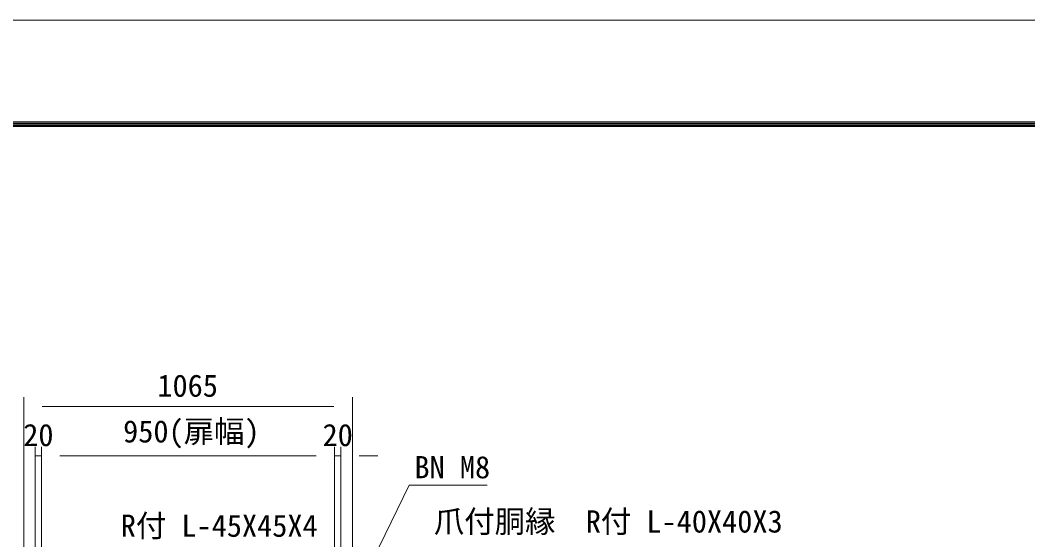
# Model space of a CAD drawing. Units: millimetres, scale not verified. Extents: x -6300 to 6300, y -4455 to 4455.
# Drawn here: x -3402 to -137, y 2770 to 4455 of the extents above; entities that cross this region are included whole.
import ezdxf
from ezdxf.enums import TextEntityAlignment as Align

# ---------------------------------------------------------------- set-up
doc = ezdxf.new("R2010")
doc.units = ezdxf.units.MM
doc.header["$LTSCALE"] = 30
for name, color, linetype, lineweight in [('0-0_D-TTL', 7, 'Continuous', 9), ('0-2_D-STR-DIM', 7, 'Continuous', 9), ('0-9_D-STR-TXT', 7, 'Continuous', 9)]:
    doc.layers.add(name, color=color, linetype=linetype, lineweight=lineweight)
doc.styles.add('ＭＳ ゴシック', font='')
doc.styles.get('ＭＳ ゴシック').set_extended_font_data('MS Gothic')

msp = doc.modelspace()

# ---------------------------------------------------------------- linework, layer by layer
at = {"layer": '0-0_D-TTL', "color": 2, "lineweight": 18}
msp.add_lwpolyline([(-6300, 4455), (6300, 4455), (6300, -4455), (-6300, -4455)], close=True, dxfattribs=at)
at = {"layer": '0-0_D-TTL'}
for points in [[(-5895, 4125), (5895, 4125), (5895, -4125), (-5895, -4125)], [(-5891.25, 4121.25), (5891.25, 4121.25), (5891.25, -4121.25), (-5891.25, -4121.25)], [(-5887.5, 4117.5), (5887.5, 4117.5), (5887.5, -4117.5), (-5887.5, -4117.5)], [(-5883.75, 4113.75), (5883.75, 4113.75), (5883.75, -4113.75), (-5883.75, -4113.75)], [(-5880, 4110), (5880, 4110), (5880, -4110), (-5880, -4110)]]:
    msp.add_lwpolyline(points, close=True, dxfattribs=at)
at = {"layer": '0-2_D-STR-DIM'}
for p, q in [((-3390.58, 2703.7), (-3390.58, 3232.26)), ((-3330.58, 3202.26), (-2385.58, 3202.26)), ((-2325.58, 2703.7), (-2325.58, 3232.26)), ((-3353.08, 2678.41), (-3353.08, 3072.26)), ((-3333.08, 2163.41), (-3333.08, 3072.26)), ((-3333.08, 2163.41), (-3333.08, 3072.26)), ((-2383.08, 2163.41), (-2383.08, 3072.26)), ((-2383.08, 2163.41), (-2383.08, 3072.26)), ((-2363.08, 2678.41), (-2363.08, 3072.26)), ((-3333.08, 3042.26), (-3353.08, 3042.26)), ((-3273.08, 3042.26), (-2443.08, 3042.26)), ((-3273.08, 3042.26), (-3213.08, 3042.26)), ((-2443.08, 3042.26), (-2503.08, 3042.26)), ((-2383.08, 3042.26), (-2363.08, 3042.26)), ((-2303.08, 3042.26), (-2243.08, 3042.26))]:
    msp.add_line(p, q, dxfattribs=at)
at = {"layer": '0-9_D-STR-TXT'}
msp.add_lwpolyline([(-1888.29, 2947.92), (-2141.51, 2947.92), (-2356.2, 2505.21)], dxfattribs=at)

# ---------------------------------------------------------------- texts
at = {"layer": '0-2_D-STR-DIM', "style": 'ＭＳ ゴシック'}
for s, p in [('1065', (-2957.45, 3212.38)), ('950(扉幅)', (-3068.49, 3064.18)), ('20', (-3392.2, 3052.38)), ('20', (-2422.2, 3052.38)), ('BN M8', (-2124.42, 2948.04)), ('爪付胴縁\u3000R付 L-40X40X3', (-2061.38, 2772.19)), ('R付 L-45X45X4', (-3076.22, 2758.43))]:
    msp.add_text(s, height=72.14, dxfattribs=at).set_placement(p, align=Align.BOTTOM_LEFT)

doc.saveas('drawing.dxf')
